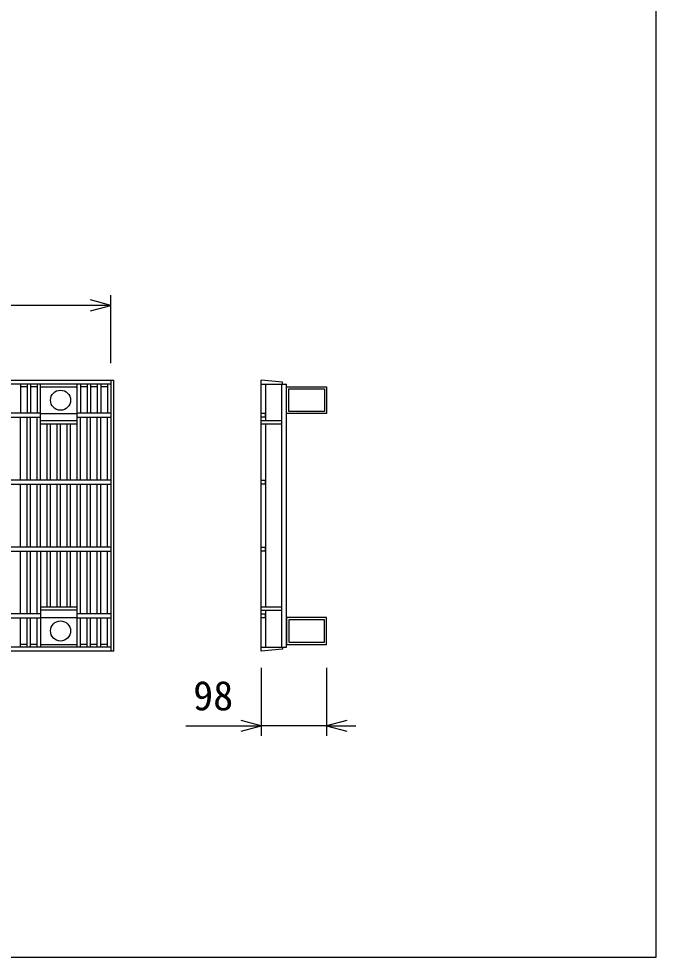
# Model space of a CAD drawing. Units: millimetres, scale not verified. Extents: x -16800 to 16800, y -5940 to 5940.
# Drawn here: x -3749 to -2795, y 934 to 2337 of the extents above; entities that cross this region are included whole.
import ezdxf
from ezdxf.enums import TextEntityAlignment as Align

# ---------------------------------------------------------------- set-up
doc = ezdxf.new("R2010")
doc.units = ezdxf.units.MM
doc.header["$LTSCALE"] = 20
for name, color, linetype, lineweight in [('0-2_TXT', 7, 'Continuous', 25), ('0-6_HATCH', 6, 'Continuous', 25), ('0-9_DIM', 7, 'Continuous', 25)]:
    doc.layers.add(name, color=color, linetype=linetype, lineweight=lineweight)
doc.styles.add('ＭＳ ゴシック', font='')
doc.styles.get('ＭＳ ゴシック').set_extended_font_data('MS Gothic')

msp = doc.modelspace()

# ---------------------------------------------------------------- linework, layer by layer
at = {"layer": '0-2_TXT'}
msp.add_lwpolyline([(-5295.31, 933.72), (-2795.31, 933.72), (-2795.31, 3783.72), (-5295.31, 3783.72)], close=True, dxfattribs=at)
at = {"layer": '0-6_HATCH'}
for p, q in [((-4610.72, 1796.5), (-3606.72, 1796.5)), ((-3611.22, 1796.5), (-3611.22, 1391.5)), ((-3606.72, 1391.5), (-3606.72, 1796.5)), ((-3386.22, 1391.5), (-3386.22, 1796.5)), ((-3611.22, 1790.5), (-4606.22, 1790.5)), ((-3746.22, 1790.5), (-3746.22, 1747)), ((-3736.22, 1786.5), (-3746.22, 1786.5)), ((-3736.22, 1790.5), (-3736.22, 1747)), ((-3731.22, 1790.5), (-3731.22, 1747)), ((-3721.22, 1786.5), (-3731.22, 1786.5)), ((-3721.22, 1790.5), (-3721.22, 1747)), ((-3716.22, 1647), (-3716.22, 1790.5)), ((-3716.22, 1786.5), (-3661.22, 1786.5)), ((-3661.22, 1647), (-3661.22, 1790.5)), ((-3656.22, 1790.5), (-3656.22, 1747)), ((-3646.22, 1786.5), (-3656.22, 1786.5)), ((-3646.22, 1790.5), (-3646.22, 1747)), ((-3641.22, 1790.5), (-3641.22, 1747)), ((-3631.22, 1786.5), (-3641.22, 1786.5)), ((-3631.22, 1790.5), (-3631.22, 1747)), ((-3626.22, 1790.5), (-3626.22, 1747)), ((-3616.22, 1786.5), (-3626.22, 1786.5)), ((-3616.22, 1790.5), (-3616.22, 1747)), ((-3386.22, 1790.5), (-3348.22, 1790.5)), ((-3379.22, 1735.5), (-3379.22, 1790.5)), ((-3355.22, 1397.5), (-3355.22, 1790.5)), ((-3348.22, 1397.5), (-3348.22, 1790.5)), ((-3716.22, 1747), (-4501.22, 1747)), ((-4501.22, 1741), (-3716.22, 1741)), ((-3746.22, 1647), (-3746.22, 1741)), ((-3736.22, 1647), (-3736.22, 1741)), ((-3731.22, 1647), (-3731.22, 1741)), ((-3721.22, 1647), (-3721.22, 1741)), ((-3716.22, 1746.5), (-3661.22, 1746.5)), ((-3611.22, 1747), (-3661.22, 1747)), ((-3661.22, 1741), (-3611.22, 1741)), ((-3656.22, 1647), (-3656.22, 1741)), ((-3646.22, 1647), (-3646.22, 1741)), ((-3641.22, 1647), (-3641.22, 1741)), ((-3631.22, 1647), (-3631.22, 1741)), ((-3626.22, 1647), (-3626.22, 1741)), ((-3616.22, 1647), (-3616.22, 1741)), ((-3661.22, 1735.5), (-3716.22, 1735.5)), ((-3716.22, 1731), (-3661.22, 1731)), ((-3706.22, 1647), (-3706.22, 1731)), ((-3701.22, 1647), (-3701.22, 1731)), ((-3691.22, 1647), (-3691.22, 1731)), ((-3686.22, 1647), (-3686.22, 1731)), ((-3676.22, 1647), (-3676.22, 1731)), ((-3671.22, 1647), (-3671.22, 1731)), ((-3355.22, 1735.5), (-3386.22, 1735.5)), ((-3386.22, 1731), (-3355.22, 1731)), ((-3379.22, 1457), (-3379.22, 1731)), ((-3611.22, 1647), (-4606.22, 1647)), ((-4606.22, 1641), (-3611.22, 1641)), ((-3746.22, 1547), (-3746.22, 1641)), ((-3736.22, 1547), (-3736.22, 1641)), ((-3731.22, 1547), (-3731.22, 1641)), ((-3721.22, 1547), (-3721.22, 1641)), ((-3716.22, 1547), (-3716.22, 1641)), ((-3706.22, 1547), (-3706.22, 1641)), ((-3701.22, 1547), (-3701.22, 1641)), ((-3691.22, 1547), (-3691.22, 1641)), ((-3686.22, 1547), (-3686.22, 1641)), ((-3676.22, 1547), (-3676.22, 1641)), ((-3671.22, 1547), (-3671.22, 1641)), ((-3661.22, 1547), (-3661.22, 1641)), ((-3656.22, 1547), (-3656.22, 1641)), ((-3646.22, 1547), (-3646.22, 1641)), ((-3641.22, 1547), (-3641.22, 1641)), ((-3631.22, 1547), (-3631.22, 1641)), ((-3626.22, 1547), (-3626.22, 1641)), ((-3616.22, 1547), (-3616.22, 1641)), ((-3611.22, 1547), (-4606.22, 1547)), ((-4606.22, 1541), (-3611.22, 1541)), ((-3746.22, 1447), (-3746.22, 1541)), ((-3736.22, 1447), (-3736.22, 1541)), ((-3731.22, 1447), (-3731.22, 1541)), ((-3721.22, 1447), (-3721.22, 1541)), ((-3716.22, 1541), (-3716.22, 1397.5)), ((-3706.22, 1457), (-3706.22, 1541)), ((-3701.22, 1457), (-3701.22, 1541)), ((-3691.22, 1457), (-3691.22, 1541)), ((-3686.22, 1457), (-3686.22, 1541)), ((-3676.22, 1457), (-3676.22, 1541)), ((-3671.22, 1457), (-3671.22, 1541)), ((-3661.22, 1397.5), (-3661.22, 1541)), ((-3656.22, 1447), (-3656.22, 1541)), ((-3646.22, 1447), (-3646.22, 1541)), ((-3641.22, 1447), (-3641.22, 1541)), ((-3631.22, 1447), (-3631.22, 1541)), ((-3626.22, 1447), (-3626.22, 1541)), ((-3616.22, 1447), (-3616.22, 1541)), ((-3716.22, 1447), (-4501.22, 1447)), ((-3661.22, 1457), (-3716.22, 1457)), ((-3661.22, 1452.5), (-3716.22, 1452.5)), ((-3611.22, 1447), (-3661.22, 1447)), ((-3355.22, 1457), (-3386.22, 1457)), ((-3386.22, 1452.5), (-3355.22, 1452.5)), ((-3379.22, 1397.5), (-3379.22, 1452.5)), ((-4501.22, 1441), (-3716.22, 1441)), ((-3746.22, 1397.5), (-3746.22, 1441)), ((-3736.22, 1397.5), (-3736.22, 1441)), ((-3731.22, 1397.5), (-3731.22, 1441)), ((-3721.22, 1397.5), (-3721.22, 1441)), ((-3716.22, 1441.5), (-3661.22, 1441.5)), ((-3661.22, 1441), (-3611.22, 1441)), ((-3656.22, 1397.5), (-3656.22, 1441)), ((-3646.22, 1397.5), (-3646.22, 1441)), ((-3641.22, 1397.5), (-3641.22, 1441)), ((-3631.22, 1397.5), (-3631.22, 1441)), ((-3626.22, 1397.5), (-3626.22, 1441)), ((-3616.22, 1397.5), (-3616.22, 1441)), ((-3611.22, 1397.5), (-4606.22, 1397.5)), ((-3736.22, 1401.5), (-3746.22, 1401.5)), ((-3721.22, 1401.5), (-3731.22, 1401.5)), ((-3716.22, 1401.5), (-3661.22, 1401.5)), ((-3646.22, 1401.5), (-3656.22, 1401.5)), ((-3631.22, 1401.5), (-3641.22, 1401.5)), ((-3616.22, 1401.5), (-3626.22, 1401.5)), ((-3386.22, 1397.5), (-3348.22, 1397.5))]:
    msp.add_line(p, q, dxfattribs=at)
for points in [[(-3606.72, 1391.5), (-4610.72, 1391.5), (-4610.72, 1796.5)], [(-3354.22, 1790.5), (-3354.22, 1793.5), (-3386.22, 1796.5)], [(-3386.22, 1747), (-3380.22, 1747), (-3380.22, 1741), (-3386.22, 1741)], [(-3386.22, 1647), (-3380.22, 1647), (-3380.22, 1641), (-3386.22, 1641)], [(-3386.22, 1547), (-3380.22, 1547), (-3380.22, 1541), (-3386.22, 1541)], [(-3386.22, 1447), (-3380.22, 1447), (-3380.22, 1441), (-3386.22, 1441)], [(-3354.22, 1397.5), (-3354.22, 1394.5), (-3386.22, 1391.5)]]:
    msp.add_lwpolyline(points, dxfattribs=at)
for points in [[(-3348.22, 1786.5), (-3288.22, 1786.5), (-3288.22, 1746.5), (-3348.22, 1746.5)], [(-3345.02, 1783.3), (-3291.42, 1783.3), (-3291.42, 1749.7), (-3345.02, 1749.7)], [(-3348.22, 1401.5), (-3288.22, 1401.5), (-3288.22, 1441.5), (-3348.22, 1441.5)], [(-3345.02, 1404.7), (-3291.42, 1404.7), (-3291.42, 1438.3), (-3345.02, 1438.3)]]:
    msp.add_lwpolyline(points, close=True, dxfattribs=at)
for centre in [(-3686.22, 1766.5), (-3686.22, 1421.5)]:
    msp.add_circle(centre, 15, dxfattribs=at)
at = {"layer": '0-9_DIM'}
for p, q in [((-3611.22, 1821.72), (-3611.22, 1923.31)), ((-3611.22, 1908.31), (-4606.22, 1908.31)), ((-3386.22, 1366.28), (-3386.22, 1264.69)), ((-3288.22, 1366.28), (-3288.22, 1264.69)), ((-3498.83, 1279.69), (-3386.22, 1279.69)), ((-3288.22, 1279.69), (-3386.22, 1279.69)), ((-3288.22, 1279.69), (-3244.76, 1279.69))]:
    msp.add_line(p, q, dxfattribs=at)
for points in [[(-3641.22, 1900.27), (-3611.22, 1908.31), (-3641.22, 1916.35)], [(-3416.22, 1271.65), (-3386.22, 1279.69), (-3416.22, 1287.73)], [(-3258.22, 1287.73), (-3288.22, 1279.69), (-3258.22, 1271.65)]]:
    msp.add_lwpolyline(points, dxfattribs=at)

# ---------------------------------------------------------------- texts
at = {"layer": '0-9_DIM', "style": 'ＭＳ ゴシック'}
msp.add_text('98', height=43.99, dxfattribs=at).set_placement((-3487.86, 1289.69), align=Align.BOTTOM_LEFT)

doc.saveas('drawing.dxf')
